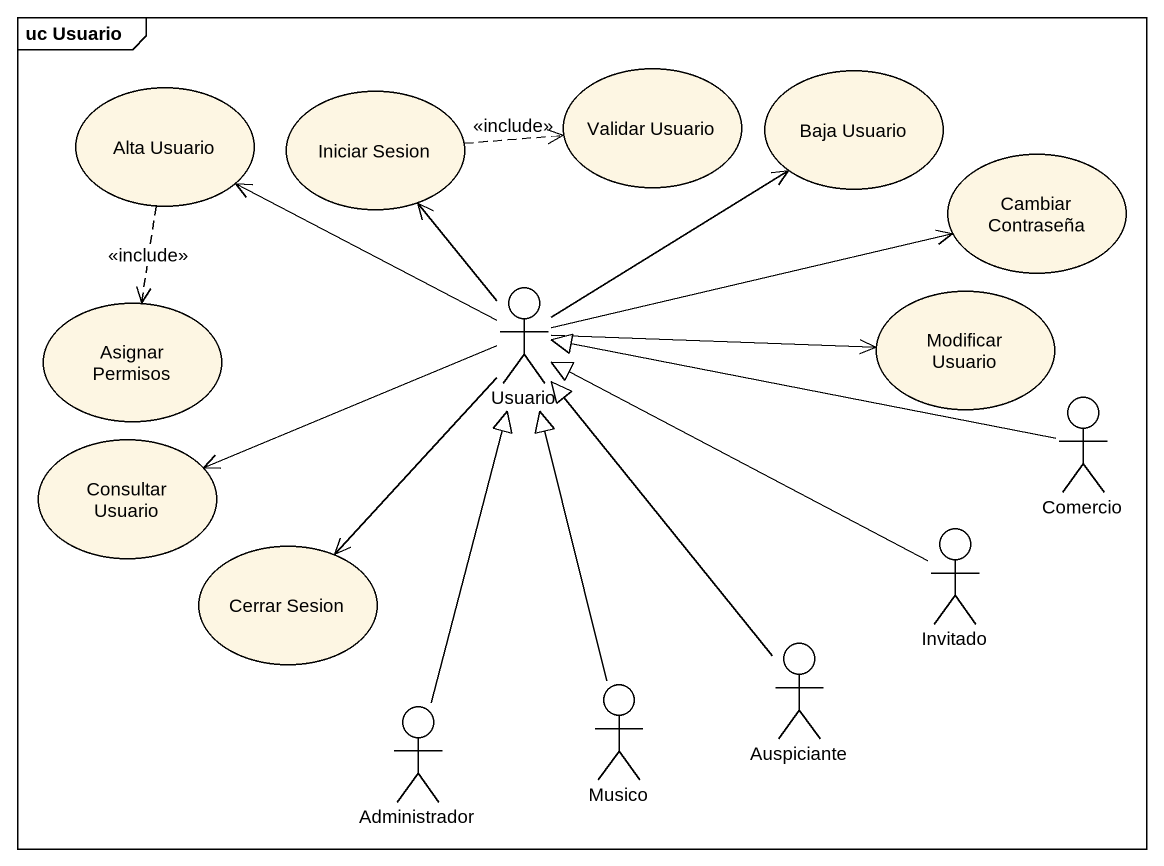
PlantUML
@startuml
mainframe uc Usuario
usecase "Alta Usuario" as Alta_Usuario
usecase "Iniciar Sesion" as Iniciar_Sesion
usecase "Validar Usuario" as Validar_Usuario
usecase "Baja Usuario" as Baja_Usuario
usecase "Cambiar Contraseña" as Cambiar_Contraseña
usecase "Asignar Permisos" as Asignar_Permisos
actor Usuario
usecase "Modificar Usuario" as Modificar_Usuario
actor Comercio
usecase "Consultar Usuario" as Consultar_Usuario
usecase "Cerrar Sesion" as Cerrar_Sesion
actor Invitado
actor Administrador
actor Musico
actor Auspiciante
Alta_Usuario ..> Asignar_Permisos : <<include>>
Iniciar_Sesion .right.> Validar_Usuario : <<include>>
Usuario -up-> Alta_Usuario
Usuario -up-> Iniciar_Sesion
Usuario -up-> Baja_Usuario
Usuario -right-> Cambiar_Contraseña
Usuario -right-> Modificar_Usuario
Usuario -left-> Consultar_Usuario
Usuario --> Cerrar_Sesion
Comercio -left-|> Usuario
Invitado -left-|> Usuario
Administrador -up-|> Usuario
Musico -up-|> Usuario
Auspiciante -up-|> Usuario
@enduml
